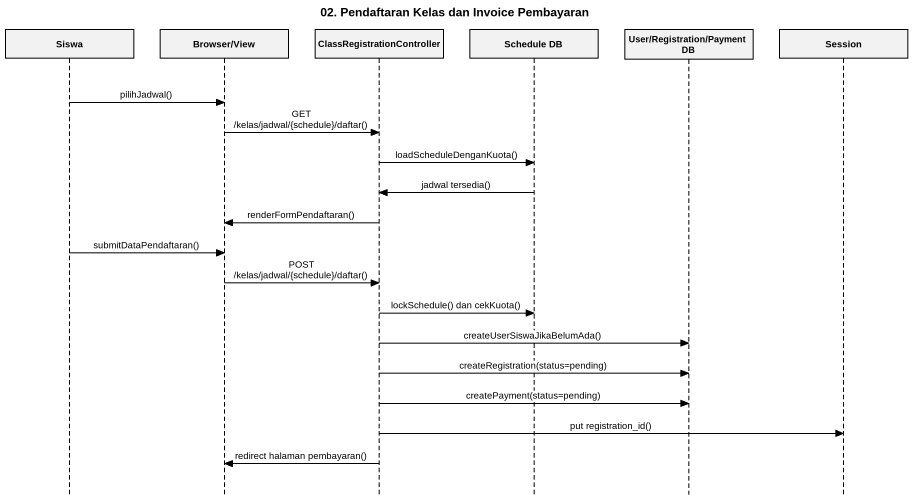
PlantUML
@startuml
title 02. Pendaftaran Kelas dan Invoice Pembayaran
hide footbox
participant Siswa
participant "Browser/View" as Browser_View
participant ClassRegistrationController
participant "Schedule DB" as Schedule_DB
participant "User/Registration/Payment DB" as User_Registration_Payment_DB
participant Session

Siswa -> Browser_View : pilihJadwal()
Browser_View -> ClassRegistrationController : GET /kelas/jadwal/{schedule}/daftar()
ClassRegistrationController -> Schedule_DB : loadScheduleDenganKuota()
Schedule_DB -> ClassRegistrationController : jadwal tersedia()
ClassRegistrationController -> Browser_View : renderFormPendaftaran()
Siswa -> Browser_View : submitDataPendaftaran()
Browser_View -> ClassRegistrationController : POST /kelas/jadwal/{schedule}/daftar()
ClassRegistrationController -> Schedule_DB : lockSchedule() dan cekKuota()
ClassRegistrationController -> User_Registration_Payment_DB : createUserSiswaJikaBelumAda()
ClassRegistrationController -> User_Registration_Payment_DB : createRegistration(status=pending)
ClassRegistrationController -> User_Registration_Payment_DB : createPayment(status=pending)
ClassRegistrationController -> Session : put registration_id()
ClassRegistrationController -> Browser_View : redirect halaman pembayaran()
@enduml
